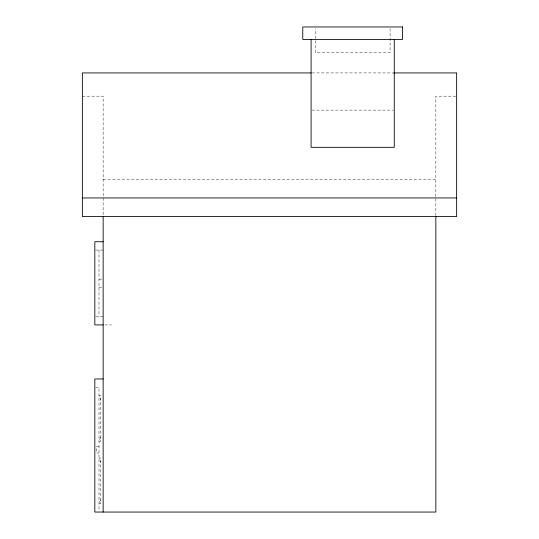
<?xml version="1.0" encoding="UTF-8"?>
<svg xmlns="http://www.w3.org/2000/svg" width="539" height="539" viewBox="0 0 539 539"><rect width="100%" height="100%" fill="white"/><g stroke="black" fill="none" stroke-linecap="round" stroke-linejoin="round"><path stroke-width="0.4" stroke-dasharray="2.69 2.02" d="M100.658 437.19L98.994 441.353L100.658 441.353L100.658 395.606L98.994 395.606L100.658 399.763M100.658 499.572L98.994 503.729L100.658 503.729L100.658 457.988L98.994 457.988L100.658 462.145M311.973 72.927L392.722 72.927M82.359 96.178L103.151 96.178L103.151 215.479M455.812 96.178L435.849 96.178L435.849 215.479M311.926 110.124L393.423 110.124M103.151 179.352L435.849 179.352M95.666 250.049L103.151 250.049M98.994 279.162L103.151 279.162M98.994 287.476L103.151 287.476M95.666 316.588L103.151 316.588M104.815 324.909L111.465 324.909M95.666 387.285L98.994 387.285L98.994 511.215M98.994 446.339L96.494 446.339L96.494 452.996L98.994 452.996M390.101 28.614L390.101 52.734L315.248 52.734L315.248 28.614M98.994 250.049L98.994 316.588"/><path stroke-width="0.81" d="M311.131 72.927L82.359 72.927L82.359 216.55L456.641 216.55L456.641 72.927L393.564 72.927M82.359 197.948L456.641 197.948M103.151 241.735L94.83 241.735L94.83 324.909L103.151 324.909M103.151 378.971L94.83 378.971L94.83 512.05L435.849 512.05L435.849 216.314M394.265 39.428L394.265 147.322L311.091 147.322L311.091 39.428M103.151 216.314L103.151 512.05M402.579 26.95L302.77 26.95L302.77 39.428L402.579 39.428L402.579 26.95"/></g></svg>
